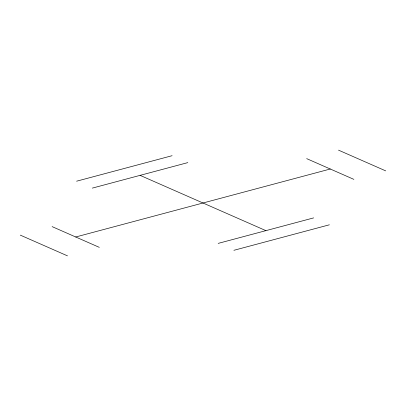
<?xml version="1.0" encoding="UTF-8"?>
<svg xmlns="http://www.w3.org/2000/svg" width="406" height="406" viewBox="0 0 406 406"><rect width="100%" height="100%" fill="white"/><g stroke="black" fill="none" stroke-linecap="round" stroke-linejoin="round"><path stroke-width="0.61" d="M76.627 181.193L172.093 155.701M92.355 188.105L187.821 162.613M75.714 236.992L330.286 169.008M218.179 243.387L313.645 217.895M233.907 250.299L329.373 224.807M338.518 150.144L385.7 170.875M306.697 158.644L353.88 179.376M140.09 175.356L265.91 230.644M52.12 226.624L99.303 247.355M20.3 235.125L67.482 255.856"/></g></svg>
